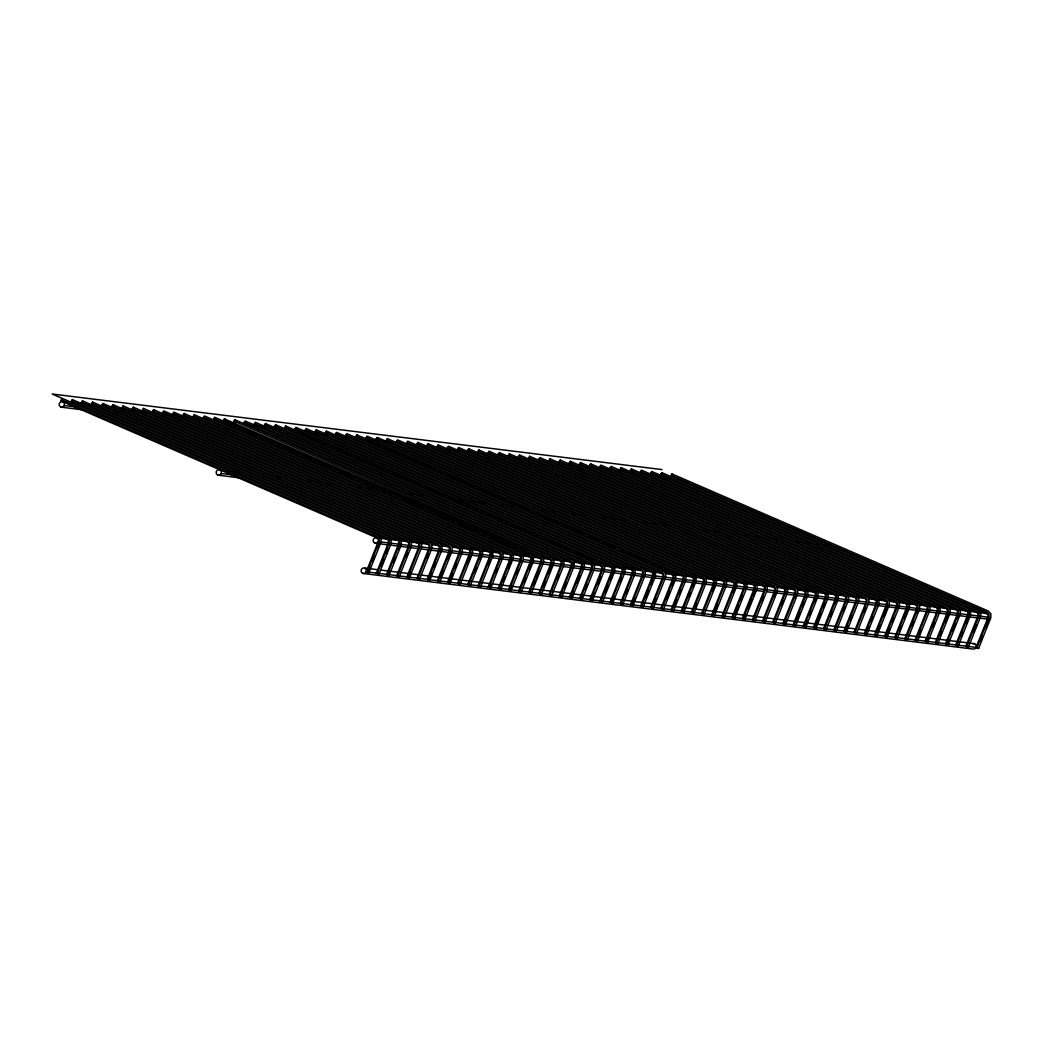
<?xml version="1.0" encoding="UTF-8"?>
<svg xmlns="http://www.w3.org/2000/svg" width="1043" height="1043" viewBox="0 0 1043 1043"><rect width="100%" height="100%" fill="white"/><g stroke="black" fill="none" stroke-linecap="round" stroke-linejoin="round"><path stroke-width="1.5" d="M60.755 407.109L62.841 407.096L64.327 405.531L64.34 403.328L62.88 401.777L60.794 401.79L59.308 403.354L59.295 405.558L60.755 407.109L83.349 409.912M217.739 475.152L219.812 475.139L221.299 473.561L221.312 471.358L219.851 469.806L217.778 469.819L216.292 471.397L216.279 473.6L217.739 475.152L238.704 477.746M378.4 535.398L381.021 538.188L380.995 542.164L368.753 572.92L366.276 571.955L366.262 569.634L364.802 568.083L362.716 568.096L361.243 569.674L361.217 571.877L362.677 573.415L972.506 649.007L974.592 648.994L976.065 647.429L988.099 617.182L988.125 614.979L986.665 613.44L979.208 610.207M398.622 541.917L398.609 544.12L386.575 574.354L388.374 575.241L389.078 575.449L401.32 544.681L401.359 540.704L398.726 537.914M490.093 553.259L490.08 555.463L478.046 585.697L479.845 586.583L480.549 586.779L492.791 556.01L492.831 552.047L490.197 549.257M491.918 555.802L491.944 552.712M530.757 558.292L530.731 560.495L518.697 590.729L520.509 591.616L521.213 591.824L533.455 561.056L533.481 557.079L530.848 554.289L214.623 417.239L213.567 419.899L214.571 418.621M532.569 560.834L532.595 557.744M573.22 565.88L573.246 562.79M613.884 570.912L613.91 567.822M642.553 572.151L642.54 574.354L630.507 604.588L632.306 605.475L633.01 605.683L645.252 574.915L645.278 570.938L642.657 568.148M654.535 575.958L654.561 572.868M683.204 577.196L683.191 579.4L671.157 609.634L672.957 610.52L673.661 610.716L685.903 579.947L685.942 575.984L683.308 573.194M695.186 580.99L695.212 577.9M735.85 586.036L735.863 582.946M886.485 602.385L886.472 604.588L874.438 634.822L876.237 635.708L876.941 635.917L889.184 605.149L889.21 601.172L886.576 598.382L570.352 461.319L569.113 463.561L569.791 463.64M927.136 607.43L927.123 609.634L915.089 639.867L916.888 640.754L917.592 640.95L929.835 610.181L929.874 606.218L927.24 603.428M967.787 612.463L967.774 614.666L955.74 644.9L957.539 645.786L958.243 645.995L970.485 615.227L970.525 611.25L967.891 608.46M969.612 615.005L969.638 611.915M62.345 398.765L61.107 401.007L378.609 538.618M397.161 540.365L72.332 399.599L71.276 402.259M72.28 400.994L72.332 399.599M405.831 540.991L82.501 400.851L81.25 403.093L81.928 403.172M82.449 402.246L82.501 400.851M419.051 540.443L421.685 543.234L421.646 547.197L409.404 577.965L406.9 576.883L418.934 546.649L418.947 544.433L417.487 542.895L92.658 402.116L91.419 404.358L92.097 404.436M92.605 403.511L92.658 402.116M429.221 541.695L431.841 544.485L431.815 548.462L419.573 579.23L417.07 578.135L429.103 547.901L429.116 545.698L427.656 544.146L102.827 403.38L101.758 406.04M439.377 542.96L442.01 545.75L441.971 549.713L429.729 580.482L427.226 579.4L439.259 549.166L439.272 546.962L437.812 545.411L112.983 404.632L111.927 407.305M112.931 406.027L112.983 404.632M449.546 544.211L452.167 547.001L452.14 550.978L439.898 581.746L437.395 580.664L449.429 550.417L449.442 548.214L447.982 546.675L123.152 405.896L122.096 408.569M123.1 407.291L123.152 405.896M459.702 545.476L462.336 548.266L462.31 552.242L450.068 582.998L447.551 581.916L459.585 551.682L459.611 549.478L458.151 547.927L133.321 407.161L132.07 409.391L132.748 409.469M133.256 408.543L133.321 407.161M466.821 548.54L143.478 408.413L142.422 411.085M480.028 547.992L482.661 550.782L482.635 554.759L470.393 585.527L467.89 584.432L479.91 554.198L479.936 551.995L478.476 550.443L153.647 409.677L152.578 412.337M153.595 411.072L153.647 409.677M488.632 551.708L163.803 410.929L162.565 413.171L163.243 413.25M172.969 413.471C172.447 417.578 175.511 409.573 172.969 413.471L488.945 550.417L490.979 552.594L490.966 555.684L478.828 586.179M510.522 551.773L513.156 554.563L513.13 558.54L500.875 589.308L498.371 588.213L510.405 557.979L510.418 555.776L508.958 554.224L184.129 413.458L183.073 416.118M520.692 553.038L523.312 555.828L523.286 559.791L511.044 590.56L508.541 589.478L520.574 559.244L520.587 557.04L519.127 555.489L194.298 414.71L193.242 417.383M529.296 556.753L204.467 415.974L203.216 418.204L203.893 418.295M551.173 556.819L553.807 559.609L553.781 563.572L541.539 594.341L539.035 593.258L551.069 563.024L551.082 560.821L549.622 559.27L224.297 418.843L223.723 421.163L235.64 426.326M558.292 559.882L234.949 419.755L233.71 421.985L234.388 422.076M234.897 421.15L234.949 419.755M571.512 559.335L574.132 562.125L574.106 566.088L561.864 596.857L559.361 595.775L571.395 565.541L571.408 563.337L569.947 561.786L245.118 421.007L243.879 423.249L244.544 423.328M581.668 560.599L584.302 563.389L584.276 567.353L572.02 598.121L569.517 597.039L581.551 566.805L581.577 564.589L580.117 563.051L255.287 422.272L254.218 424.944L255.222 423.667M591.837 561.851L594.458 564.641L594.432 568.618L582.19 599.386L579.686 598.291L591.72 568.057L591.733 565.854L590.273 564.302L265.443 423.536L264.387 426.196M265.391 424.931L265.443 423.536M285.208 428.373L284.53 428.282L285.769 426.052L601.994 563.116L604.627 565.906L604.601 569.869L592.359 600.638L589.856 599.556L601.876 569.322L601.902 567.118L600.442 565.567L275.613 424.788L274.361 427.03L275.039 427.108M275.548 426.183L275.613 424.788M285.717 427.447L285.769 426.052M622.319 565.632L624.953 568.422L624.926 572.398L612.684 603.154L610.181 602.072L622.215 571.838L622.228 569.634L620.768 568.083L295.938 427.317L294.869 429.977L295.886 428.699M632.488 566.897L635.122 569.687L635.083 573.65L622.84 604.418L620.337 603.336L632.371 573.102L632.384 570.899L630.924 569.348L306.094 428.569L305.038 431.241M641.093 570.599L316.264 429.833L315.208 432.493M316.212 431.228L316.264 429.833M649.763 571.212L326.433 431.085L325.181 433.327L325.859 433.406M326.368 432.48L326.433 431.085M335.585 433.627C335.064 437.734 338.128 429.729 335.585 433.627L651.562 570.573L653.609 572.75L653.583 575.84L641.445 606.335L643.179 606.935L655.421 576.166L655.447 572.203L652.814 569.413M356.354 437.186L355.676 437.108L356.915 434.866L673.139 571.929L675.773 574.719L675.747 578.696L663.504 609.451L661.001 608.369L673.022 578.135L673.048 575.932L671.588 574.38L346.758 433.614L345.689 436.274M356.862 436.261L356.915 434.866M693.478 574.445L696.098 577.235L696.072 581.212L683.83 611.98L681.327 610.885L693.36 580.651L693.373 578.448L691.913 576.896L367.084 436.13L365.845 438.36L366.51 438.451M376.236 438.66C375.728 442.767 378.778 434.762 376.236 438.66L692.213 575.619L694.26 577.783L694.234 580.873L682.096 611.381M710.752 578.774L387.409 438.647L386.353 441.319M723.959 578.226L726.593 581.016L726.567 584.993L714.325 615.761L711.808 614.666L723.842 584.432L723.868 582.229L722.408 580.677L397.579 439.911L396.327 442.141L397.005 442.232M417.904 442.428L416.835 445.1L417.904 442.428L734.129 579.491L736.762 582.281L736.723 586.244L724.481 617.013L721.978 615.931L734.011 585.697L734.024 583.493L732.564 581.942L407.735 441.163L406.496 443.405L407.161 443.484M754.454 582.007L757.088 584.797L757.049 588.774L744.806 619.529L742.303 618.447L754.337 588.213L754.35 586.01L752.89 584.458L428.06 443.692L427.004 446.352M764.623 583.272L767.244 586.062L767.218 590.025L754.976 620.794L752.472 619.711L764.506 589.478L764.519 587.274L763.059 585.723L438.229 444.944L436.991 447.186L437.656 447.264M438.177 446.339L438.229 444.944M774.78 584.523L777.413 587.313L777.387 591.29L765.132 622.058L762.629 620.963L774.662 590.729L774.688 588.526L773.215 586.974L448.386 446.208L447.147 448.438L447.825 448.529M784.949 585.788L787.569 588.578L787.543 592.554L775.301 623.31L772.798 622.228L784.831 591.994L784.844 589.79L783.384 588.239L458.555 447.473L457.499 450.133L458.503 448.855M795.105 587.053L797.739 589.843L797.712 593.806L785.47 624.574L782.954 623.492L794.988 593.258L795.014 591.055L793.554 589.504L468.724 448.725L467.655 451.397M468.659 450.12L468.724 448.725M802.223 590.116L478.88 449.989L477.642 452.219L478.32 452.31M478.828 451.384L478.88 449.989M815.43 589.569L818.064 592.359L818.038 596.322L805.796 627.091L803.293 626.009L815.326 595.775L815.339 593.571L813.879 592.02L489.05 451.241L487.798 453.483L488.476 453.562M508.319 456.43L509.375 453.77L825.6 590.833L828.233 593.623L828.194 597.587L815.952 628.355L813.449 627.273L825.482 597.026L825.495 594.823L824.035 593.284L499.206 452.506L498.15 455.178L499.154 453.901M509.323 455.152L509.375 453.77M845.925 593.35L848.559 596.14L848.533 600.103L836.277 630.872L833.774 629.789L845.808 599.556L845.834 597.352L844.374 595.801L519.544 455.022L518.293 457.264L518.971 457.342M519.479 456.417L519.544 455.022M856.094 594.601L858.715 597.391L858.689 601.368L846.447 632.136L843.943 631.041L855.977 600.807L855.99 598.604L854.53 597.052L529.701 456.286L528.462 458.516L529.127 458.607M529.648 457.681L529.701 456.286M866.251 595.866L868.884 598.656L868.858 602.632L856.616 633.388L854.113 632.306L866.133 602.072L866.159 599.868L864.699 598.317L539.87 457.551L538.801 460.211M876.42 597.131L879.053 599.921L879.014 603.884L866.772 634.652L864.269 633.57L876.303 603.336L876.316 601.133L874.855 599.582L550.026 458.803L548.97 461.475M549.974 460.198L550.026 458.803M885.025 600.833L560.195 460.067L558.944 462.297L559.622 462.388M560.143 461.462L560.195 460.067M570.299 462.714L570.352 461.319M906.915 600.911L909.535 603.701L909.509 607.665L897.267 638.433L894.764 637.351L906.797 607.104L906.81 604.901L905.35 603.362L580.521 462.584L579.465 465.256M917.071 602.163L919.704 604.953L919.678 608.929L907.436 639.685L904.92 638.603L916.953 608.369L916.98 606.166L915.519 604.614L590.69 463.848L589.621 466.508M925.676 605.879L600.846 465.1L599.608 467.342L600.273 467.42M937.396 604.679L940.03 607.469L940.004 611.446L927.762 642.214L925.258 641.119L937.279 610.885L937.305 608.682L935.845 607.13L611.015 466.364L609.764 468.594L610.442 468.685M947.565 605.944L950.199 608.734L950.16 612.71L937.918 643.466L935.415 642.384L947.448 612.15L947.461 609.946L946.001 608.395L621.172 467.629L620.116 470.289M954.684 609.008L631.341 468.881L630.272 471.553M631.289 470.276L631.341 468.881M966.326 610.911L641.497 470.145L640.259 472.375L640.937 472.466M660.767 475.334L661.836 472.662L978.06 609.725L980.681 612.515L980.655 616.478L968.412 647.247L965.909 646.165L977.943 615.931L977.956 613.727L976.496 612.176L651.666 471.397L650.428 473.639L651.093 473.718M367.866 572.033L976.065 647.429L978.582 648.511L990.824 617.743L990.85 613.779L988.216 610.989L671.992 473.926L670.936 476.586M671.94 475.308L671.992 473.926M362.677 573.415L364.763 573.402L366.249 571.838L378.283 541.604L378.296 539.4L376.836 537.849L374.75 537.862L373.264 539.44L373.251 541.643L374.711 543.181L397.305 545.984M367.019 572.32L379.157 541.825L379.183 538.736L377.136 536.571L61.159 399.612M368.557 570.99L370.291 566.636M372.599 560.821L374.333 556.467M377.801 547.744L379.535 543.39M388.557 536.663L391.19 539.453L391.164 543.416L378.922 574.185L376.406 573.102L388.439 542.868L388.465 540.665L387.005 539.114L52.15 393.993L661.979 469.585M377.188 573.585L389.326 543.077L389.352 540L387.305 537.823L71.328 400.877M381.034 566.44L383.915 559.178M386.236 553.364L387.97 549.009M387.344 574.836L399.482 544.342L399.508 541.252L397.461 539.088L81.484 402.129M389.078 575.449L388.309 574.967L390.043 570.599M393.511 561.89L395.245 557.536M398.713 548.814L400.447 544.459M408.882 539.179L411.516 541.969L411.49 545.945L399.247 576.701L396.744 575.619L408.765 545.385L408.791 543.181L407.331 541.63M397.513 576.101L409.651 545.606L409.677 542.516L407.63 540.339L91.654 403.393M405.975 557.34L407.709 552.986M407.683 577.366L419.821 546.858L419.834 543.781L417.8 541.604L101.823 404.645M409.208 576.023L410.942 571.668M417.839 578.617L429.977 548.123L430.003 545.033L427.956 542.868L111.979 405.91M426.887 558.409L428.621 554.055M428.008 579.882L440.146 549.387L440.172 546.297L438.125 544.12L122.148 407.174M429.729 580.482L428.96 579.999L431.854 572.737M434.162 566.923L435.896 562.568M438.164 581.147L450.302 550.639L450.328 547.549L448.281 545.385L132.305 408.426M441.437 575.449L443.171 571.095M447.786 559.478L449.52 555.111M448.334 582.398L460.471 551.903L460.498 548.814L458.451 546.649L142.474 409.69M449.859 581.068L452.753 573.806M455.061 567.992L456.795 563.637M469.871 546.741L472.505 549.531L472.466 553.494L460.224 584.263L457.721 583.18L469.754 552.946L469.767 550.743L468.307 549.192M458.503 583.663L470.641 553.155L470.654 550.078L468.607 547.901L152.63 410.955M467.538 563.442L470.432 556.18M468.659 584.914L480.797 554.42L480.823 551.33L478.776 549.166L162.799 412.207M474.813 571.968L476.547 567.614M480.015 558.892L481.749 554.537M488.45 564.511L490.184 560.156M500.366 550.521L502.987 553.311L502.961 557.275L490.718 588.043L488.215 586.961L500.249 556.727L500.262 554.511L498.802 552.973M488.984 587.444L501.122 556.936L501.148 553.846L499.102 551.682L183.125 414.723M490.718 588.043L489.936 587.561L491.097 584.654M495.725 573.037L497.459 568.683M499.154 588.695L511.292 558.201L511.318 555.111L509.271 552.946L193.294 415.988M503 581.551L504.734 577.196M508.202 568.487L511.083 561.225M509.31 589.96L521.448 559.465L521.474 556.375L519.427 554.198L203.45 417.252M511.044 590.56L510.275 590.077L512.009 585.723M516.624 574.106L518.358 569.739M519.479 591.225L531.617 560.717L531.643 557.627L529.596 555.463L213.619 418.504M523.899 582.62L525.633 578.265M529.101 569.556L531.995 562.294M541.017 555.554L543.651 558.344L543.612 562.32L531.369 593.076L528.866 591.994L540.9 561.76L540.913 559.556L539.453 558.005L521.578 550.261M529.648 592.476L541.786 561.981L541.799 558.892L539.766 556.727L223.789 419.768M533.481 585.332L535.215 580.977M536.376 578.07L539.27 570.808M539.805 593.741L551.943 563.233L551.969 560.156L549.922 557.979L233.945 421.033M543.651 586.596L545.385 582.242M548.853 573.52L552.894 563.35M561.343 558.07L563.976 560.86L563.937 564.837L551.695 595.605L549.192 594.51L561.225 564.276L561.238 562.073L559.778 560.521M549.974 594.992L562.112 564.498L562.138 561.408L560.091 559.244L244.114 422.285M557.275 579.139L559.009 574.784M560.13 596.257L572.268 565.762L572.294 562.672L570.247 560.495L254.27 423.549M564.55 587.665L566.284 583.311M570.299 597.522L582.437 567.014L582.463 563.924L580.416 561.76L264.44 424.801M571.825 596.179L573.559 591.824M577.027 583.115L579.921 575.853M580.456 598.773L592.593 568.279L592.62 565.189L590.573 563.024L274.596 426.065M582.19 599.386L581.42 598.891L583.154 594.536M585.462 588.734L587.196 584.367M590.625 600.038L602.763 569.543L602.789 566.453L600.742 564.276L284.765 427.33M592.359 600.638L591.577 600.155L594.471 592.893M597.939 584.184L600.82 576.922M612.163 564.367L614.796 567.157L614.757 571.134L602.515 601.902L600.012 600.807L612.045 570.573L612.058 568.37L610.598 566.818L598.682 561.655M600.794 601.303L612.932 570.795L612.945 567.705L610.911 565.541L294.934 428.582M605.214 592.698L608.095 585.436M610.416 579.634L612.15 575.267M610.95 602.554L623.088 572.059L623.114 568.97L621.067 566.805L305.091 429.846M612.489 601.224L614.223 596.87M619.998 582.346L621.732 577.978M621.12 603.819L633.257 573.311L633.284 570.234L631.237 568.057L315.26 431.111M626.113 593.767L627.847 589.412M631.276 605.07L643.414 574.576L643.44 571.486L641.393 569.322L325.416 432.363M633.01 605.683L632.227 605.201L635.122 597.939M641.445 606.335L640.663 605.853L652.696 575.619L652.722 573.415L651.262 571.864M645.865 597.743L648.759 590.481M651.067 584.667L652.801 580.312M662.983 570.677L665.617 573.467L665.577 577.431L653.335 608.199L650.832 607.117L662.866 576.883L662.879 574.667L661.418 573.129L336.589 432.35M651.614 607.6L663.739 577.092L663.765 574.002L661.718 571.838L345.741 434.879M654.3 603.362L656.034 598.995M661.77 608.851L673.908 578.357L673.934 575.267L671.888 573.102L355.911 436.143M666.764 598.812L669.658 591.55M671.966 585.736L673.7 581.381M671.94 610.116L684.078 579.621L684.091 576.531L682.057 574.354L366.08 437.408M674.039 607.326L676.933 600.064M679.241 594.262L680.975 589.895M688.836 596.974L690.57 592.607M692.878 586.805L694.612 582.45M703.634 575.71L706.267 578.5L706.228 582.476L693.986 613.232L691.483 612.15L703.517 581.916L703.53 579.712L702.069 578.161L377.24 437.395M692.265 612.632L704.403 582.137L704.429 579.048L702.382 576.883L386.405 439.924M694.951 608.395L696.685 604.04M713.803 576.975L716.424 579.765L716.398 583.728L704.155 614.496L701.652 613.414L713.686 583.18L713.699 580.977L712.239 579.426M702.421 613.897L714.559 583.389L714.585 580.312L712.538 578.135L396.562 441.189M712.63 590.768L714.364 586.414M712.591 615.148L724.729 584.654L724.755 581.564L722.708 579.4L406.731 442.441M714.703 612.371L717.584 605.109M722.76 616.413L734.898 585.918L734.911 582.828L732.864 580.651L416.887 443.705M733.529 591.837L735.263 587.483M744.285 580.755L746.918 583.545L746.892 587.509L734.65 618.277L732.147 617.195L744.167 586.961L744.194 584.745L742.733 583.206L735.289 579.973M732.916 617.678L745.054 587.17L745.08 584.08L743.033 581.916L427.056 444.957M735.602 613.44L738.496 606.179M740.804 600.364L742.538 596.009M743.085 618.929L755.223 588.435L755.236 585.345L753.202 583.18L437.226 446.221M744.806 619.529L744.037 619.047L745.771 614.692M748.079 608.89L752.12 598.721M753.281 595.814L756.175 588.552M753.242 620.194L765.379 589.699L765.406 586.609L763.359 584.432L447.382 447.486M761.716 601.433L763.45 597.078M763.411 621.459L775.549 590.951L775.575 587.861L773.528 585.697L457.551 448.738M774.193 596.883L775.927 592.528M773.567 622.71L785.705 592.215L785.731 589.126L783.684 586.961L467.707 450.002M781.455 605.396L783.189 601.042M783.736 623.975L795.874 593.467L795.9 590.39L793.853 588.213L477.877 451.267M785.47 624.574L784.688 624.092L786.422 619.738M795.092 597.952L796.826 593.584M805.274 588.304L807.908 591.094L807.869 595.071L795.626 625.839L793.123 624.744L805.157 594.51L805.17 592.307L803.71 590.755M793.906 625.226L806.043 594.732L806.056 591.642L804.023 589.478L488.046 452.519M797.165 619.542L800.059 612.28M802.367 606.465L804.101 602.111M804.062 626.491L816.2 595.996L816.226 592.906L814.179 590.729L498.202 453.783M805.6 625.161L807.334 620.807M809.642 614.992L811.376 610.637M814.844 601.915L816.578 597.561M814.231 627.756L826.369 597.248L826.395 594.158L824.348 591.994L508.371 455.035M816.33 624.966L820.958 613.349M823.266 607.534L825 603.18M835.769 592.085L838.389 594.875L838.363 598.851L826.121 629.607L823.618 628.525L835.652 598.291L835.665 596.088L834.204 594.536L826.76 591.316M824.387 629.007L836.525 598.513L836.551 595.423L834.504 593.258L518.527 456.299M830.541 616.061L832.275 611.706M835.743 602.984L837.477 598.63M834.556 630.272L846.694 599.777L846.72 596.687L844.674 594.51L528.697 457.564M843.018 611.511L844.752 607.156M844.713 631.536L856.851 601.029L856.877 597.939L854.83 595.775L538.853 458.816M846.251 630.194L847.985 625.839M850.293 620.024L852.027 615.67M854.882 632.788L867.02 602.293L867.046 599.203L864.999 597.039L549.022 460.08M863.93 612.58L865.664 608.212M865.051 634.053L877.189 603.545L877.202 600.468L875.168 598.291L559.191 461.345M866.772 634.652L866.003 634.17L868.884 626.908M871.205 621.093L872.939 616.739M875.207 635.304L887.345 604.81L887.371 601.72L885.324 599.556L569.348 462.597M878.48 629.62L880.214 625.265M883.682 616.543L886.563 609.281M896.745 599.647L899.379 602.437L899.34 606.4L887.098 637.169L884.594 636.087L896.628 605.853L896.641 603.649L895.181 602.098L887.736 598.865M885.377 636.569L897.515 606.074L897.541 602.984L895.494 600.807L579.517 463.861M886.902 635.239L889.796 627.977M892.104 622.163L893.838 617.808M895.533 637.834L907.671 607.326L907.697 604.236L905.65 602.072L589.673 465.113M899.379 630.689L901.113 626.335M904.581 617.612L907.475 610.351M905.702 639.085L917.84 608.591L917.866 605.501L915.819 603.336L599.842 466.377M911.856 626.139L913.59 621.784M917.058 613.062L918.792 608.708M915.871 640.35L927.996 609.842L928.022 606.765L925.975 604.588L609.999 467.642M919.131 634.652L920.865 630.298M926.028 641.614L938.165 611.107L938.192 608.017L936.145 605.853L620.168 468.894M927.762 642.214L926.979 641.732L928.14 638.824M932.755 627.208L934.489 622.84M936.197 642.866L948.335 612.371L948.348 609.281L946.314 607.117L630.337 470.158M940.03 635.722L941.764 631.367M945.232 622.658L948.126 615.396M957.735 607.209L960.355 609.999L960.329 613.962L948.087 644.73L945.584 643.648L957.617 613.414L957.63 611.211L956.17 609.66M946.353 644.131L958.491 613.623L958.517 610.546L956.47 608.369L640.493 471.423M949.039 639.894L947.305 644.248L948.087 644.73M952.507 631.171L955.401 623.91M957.709 618.108L959.443 613.74M956.522 645.382L968.66 614.888L968.686 611.798L966.639 609.634L650.663 472.675M960.942 636.791L962.676 632.436M966.144 623.714L969.038 616.452M966.678 646.647L978.816 616.152L978.842 613.062L976.796 610.885L660.819 473.939M973.419 632.241L976.3 624.979M976.848 647.912L988.986 617.404L989.012 614.314L986.965 612.15L670.988 475.191M980.694 640.767L982.428 636.413M985.896 627.69L989.937 617.521M62.111 399.73L61.107 401.007M142.904 410.733L143.478 408.413M183.568 415.779L184.129 413.458M193.724 417.031L194.298 414.71M224.219 420.811L224.793 418.491M386.836 440.967L387.409 438.647M427.5 446.013L428.06 443.692M539.296 459.859L539.805 458.933M579.947 464.904L580.521 462.584M590.116 466.156L590.69 463.848M620.611 469.937L621.172 467.629M661.262 474.982L661.836 472.662M374.711 543.181L376.797 543.168L378.283 541.604L387.957 542.803M827.594 545.411L829.68 545.398L824.844 544.798M984.579 613.453L986.665 613.44L949.56 608.838M972.545 643.687L974.631 643.674L976.092 645.213L976.105 647.547L978.582 648.511M70.95 402.767L83.857 404.371M88.694 404.971L93.531 405.571M120.962 408.973L124.182 409.377M130.636 410.173L133.869 410.577M141.926 411.568L145.16 411.972M162.904 414.175L167.74 414.775M170.974 415.166L174.194 415.57M180.648 416.366L185.485 416.965M222.589 421.568L225.823 421.972M232.276 422.767L235.496 423.171M253.253 425.361L259.707 426.17M262.927 426.574L266.161 426.965M272.601 427.773L275.834 428.165M314.556 432.962L317.776 433.366M324.23 434.162L327.463 434.566M345.207 436.769L348.427 437.16M354.881 437.969L358.114 438.36M364.568 439.168L367.788 439.559M374.241 440.368L377.475 440.759M383.928 441.567L388.765 442.167M416.196 445.57L419.416 445.961M424.253 446.56L429.09 447.16M446.847 449.364L450.068 449.768M456.521 450.563L459.754 450.967M466.208 451.762L469.428 452.167M475.882 452.962L479.115 453.366M516.22 457.955L519.44 458.359M558.161 463.157L561.382 463.561M567.835 464.357L571.069 464.761M598.486 468.164L601.72 468.555M608.173 469.363L611.394 469.754M619.464 470.758L622.697 471.162M630.754 472.153L633.988 472.557M650.115 474.552L653.348 474.956M659.802 475.751L663.022 476.156M64.327 405.531L75.617 406.926M395.049 446.521L398.27 446.912M487.003 457.916L490.236 458.32M578.969 469.311L582.19 469.715M112.383 413.51L115.604 413.902M219.851 469.806L223.085 470.21M226.305 470.615L229.538 471.006M235.992 471.814L240.829 472.414M276.317 476.807L281.167 477.407M308.585 480.81L311.818 481.214M318.271 482.009L321.492 482.414M327.945 483.209L331.179 483.613M358.596 487.003L361.83 487.407M368.283 488.202L373.12 488.802M410.225 493.404L416.679 494.213M419.912 494.604L423.132 495.008M450.563 498.411L453.783 498.802M460.237 499.61L463.47 500.001M471.527 501.005L474.761 501.409M479.597 502.009L484.434 502.609M502.178 504.799L508.632 505.607M511.865 505.998L515.086 506.403M542.516 509.805L545.737 510.21M552.19 511.005L555.424 511.409M571.551 513.404L576.401 514.003M581.238 514.603L586.075 515.203M603.819 517.406L607.052 517.797M613.506 518.606L616.726 518.997M623.179 519.805L626.413 520.196M644.157 522.4L647.377 522.804M653.831 523.599L657.064 524.003M663.517 524.798L666.738 525.203M703.842 529.805L708.679 530.405M715.133 531.2L718.366 531.604M745.797 534.994L749.017 535.398M755.471 536.193L758.691 536.597M774.832 538.592L779.669 539.192M795.809 541.2L799.029 541.591M807.099 542.595L810.32 542.999M816.773 543.794L820.007 544.198M221.299 473.561L235.822 475.36M727.871 536.35L731.104 536.754M819.837 547.744L823.057 548.149M380.056 538.253L428.464 544.25M431.685 544.655L438.138 545.45M441.372 545.854L449.429 546.845M452.662 547.249L478.476 550.443M481.697 550.847L499.441 553.051M502.674 553.442L509.127 554.25M512.348 554.641L549.452 559.244M552.686 559.648L570.43 561.851M573.663 562.242L601.081 565.645M604.314 566.049L641.419 570.638M644.639 571.043L662.383 573.246M665.617 573.637L702.721 578.239M705.942 578.643L733.372 582.046M736.606 582.437L773.71 587.04M776.931 587.444L794.675 589.634M797.908 590.038L844.687 595.84M847.92 596.244L865.664 598.434M868.884 598.838L886.641 601.042M889.862 601.433L894.698 602.033M897.932 602.437L946.327 608.434M391.19 543.207L520.248 559.204M523.482 559.596L591.238 568.005M594.458 568.396L754.18 588.2M757.401 588.591L794.505 593.193M797.739 593.597L865.494 601.994M868.715 602.398L957.448 613.388M960.681 613.792L988.099 617.182L986.613 618.76L984.54 618.773L970.016 616.974M400.525 546.389L418.269 548.592M421.502 548.983L468.281 554.785M471.514 555.189L489.258 557.379M492.479 557.783L529.583 562.386M532.817 562.777L560.247 566.18M563.468 566.584L600.572 571.186M603.806 571.577L671.562 579.973M674.782 580.377L763.515 591.381M766.748 591.772L834.504 600.168M837.725 600.572L874.829 605.175M878.063 605.579L905.48 608.969M908.714 609.373L966.796 616.569M364.802 568.083L377.709 569.687M380.943 570.091L418.047 574.68M421.268 575.084L489.024 583.48M492.257 583.884L651.966 603.675M655.2 604.08L692.304 608.682M695.525 609.073L855.247 628.877M858.467 629.268L974.631 643.674M965.909 646.165L968.412 647.247M955.74 644.9L958.243 645.995M945.584 643.648L946.288 643.844M935.415 642.384L937.918 643.466M925.258 641.119L926.979 641.732M915.089 639.867L917.592 640.95M904.92 638.603L907.436 639.685M894.764 637.351L897.267 638.433M884.594 636.087L887.098 637.169M874.438 634.822L876.941 635.917M864.269 633.57L866.003 634.17M854.113 632.306L856.616 633.388M843.943 631.041L846.447 632.136M833.774 629.789L836.277 630.872M823.618 628.525L826.121 629.607M813.449 627.273L815.952 628.355M803.293 626.009L805.796 627.091M793.123 624.744L793.827 624.953M782.954 623.492L784.688 624.092M772.798 622.228L775.301 623.31M762.629 620.963L765.132 622.058M752.472 619.711L754.976 620.794M742.303 618.447L744.037 619.047M732.147 617.195L734.65 618.277M721.978 615.931L724.481 617.013M711.808 614.666L714.325 615.761M701.652 613.414L704.155 614.496M691.483 612.15L693.986 613.232M681.327 610.885L683.83 611.98M671.157 609.634L673.661 610.716M661.001 608.369L663.504 609.451M650.832 607.117L653.335 608.199M640.663 605.853L643.179 606.935M630.507 604.588L632.227 605.201M620.337 603.336L622.84 604.418M610.181 602.072L612.684 603.154M600.012 600.807L602.515 601.902M589.856 599.556L591.577 600.155M579.686 598.291L581.42 598.891M569.517 597.039L572.02 598.121M559.361 595.775L561.864 596.857M549.192 594.51L549.896 594.719M539.035 593.258L541.539 594.341M528.866 591.994L531.369 593.076M518.697 590.729L521.213 591.824M508.541 589.478L510.275 590.077M498.371 588.213L500.875 589.308M488.215 586.961L489.936 587.561M478.046 585.697L480.549 586.779M467.89 584.432L470.393 585.527M457.721 583.18L460.224 584.263M447.551 581.916L450.068 582.998M437.395 580.664L439.898 581.746M427.226 579.4L428.96 579.999M417.07 578.135L419.573 579.23M406.9 576.883L409.404 577.965M396.744 575.619L399.247 576.701M386.575 574.354L388.309 574.967M376.406 573.102L378.922 574.185M366.249 571.838L368.753 572.92M367.514 439.442L373.472 442.023M376.445 443.314L380.917 445.257M383.889 446.547L404.736 455.582M407.722 456.873L412.194 458.803M415.166 460.093L436.013 469.141M438.999 470.432L443.458 472.362M446.443 473.652L467.29 482.687M470.276 483.978L474.734 485.921M477.72 487.211L498.567 496.246M501.54 497.537L506.011 499.48M508.997 500.77L529.844 509.805M532.817 511.096L537.288 513.026M540.261 514.316L561.121 523.351M564.094 524.642L568.565 526.585M571.538 527.875L584.94 533.69M589.412 535.62L592.385 536.91M595.37 538.201L599.842 540.144M602.815 541.434L616.217 547.236M620.689 549.179L623.662 550.469M626.647 551.76L631.106 553.69M634.092 554.993L647.494 560.795M651.966 562.738L654.939 564.028M657.924 565.319L662.383 567.249M665.369 568.539L681.744 575.645M299.341 431.919L320.188 440.954M323.174 442.245L327.632 444.175M330.618 445.465L351.465 454.513M354.451 455.804L358.909 457.734M361.895 459.024L382.742 468.059M385.714 469.35L390.186 471.293M393.172 472.583L414.019 481.618M416.991 482.909L421.463 484.852M424.436 486.142L445.296 495.177M448.268 496.468L452.74 498.398M455.713 499.688L470.615 506.142M473.587 507.433L476.573 508.736M481.032 510.666L484.017 511.957M486.99 513.247L501.879 519.701M504.864 520.992L507.837 522.282M512.309 524.225L515.294 525.516M518.267 526.806L533.156 533.26M536.141 534.551L539.114 535.841M543.586 537.784L546.558 539.075M549.544 540.365L564.432 546.819M567.418 548.11L570.391 549.4M574.862 551.33L595.709 560.365M240.112 428.256L243.084 429.547M246.07 430.837L266.917 439.885M271.389 441.815L274.361 443.106M277.347 444.396L298.194 453.431M302.666 455.374L305.638 456.665M308.611 457.955L329.471 466.99M333.929 468.933L336.915 470.224M339.888 471.514L354.789 477.968M357.762 479.259L360.748 480.549M365.206 482.479L368.192 483.769M371.165 485.06L386.053 491.527M389.039 492.817L392.012 494.108M396.483 496.038L399.469 497.328M402.442 498.619L417.33 505.073M420.316 506.363L423.289 507.654M427.76 509.597L430.733 510.887M433.719 512.178L448.607 518.632M451.593 519.922L454.565 521.213M459.037 523.156L479.884 532.191M482.857 533.481L485.842 534.772M490.314 536.702L511.161 545.737M514.134 547.027L517.119 548.318M173.972 412.194L497.315 552.321M794.857 625.344L795.626 625.839M550.926 595.123L551.695 595.605M784.636 587.079L786.683 589.243M672.839 573.22L674.886 575.384M632.188 568.174L634.235 570.352M591.524 563.142L593.571 565.306M388.257 537.94L390.304 540.118"/></g></svg>
